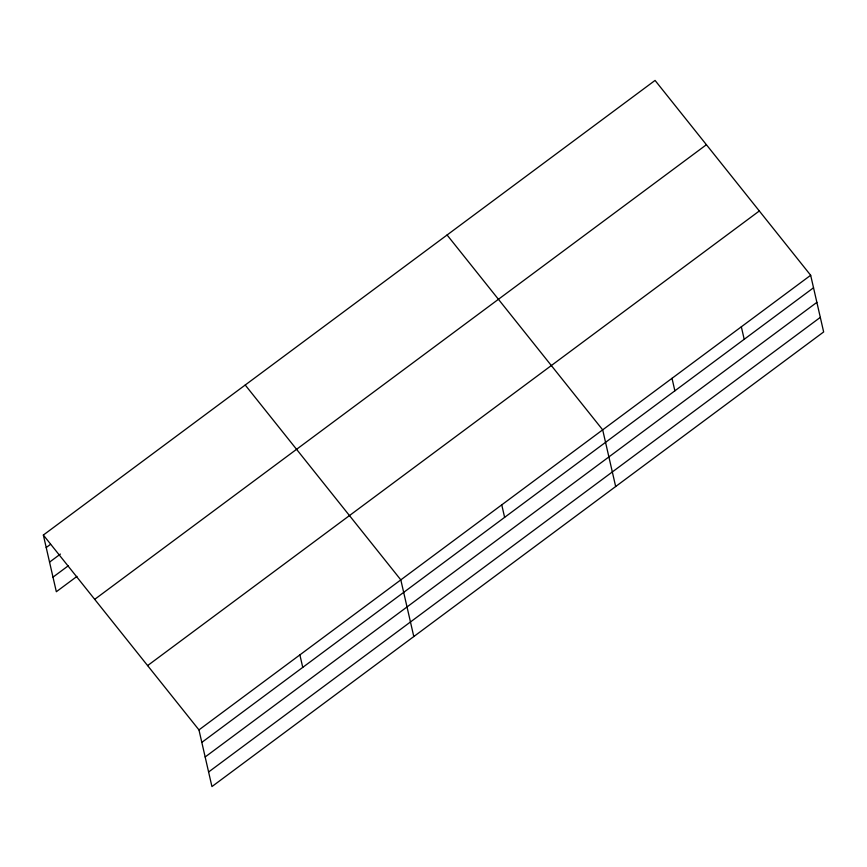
<?xml version="1.0" encoding="UTF-8"?>
<svg xmlns="http://www.w3.org/2000/svg" width="867" height="867" viewBox="0 0 867 867"><rect width="100%" height="100%" fill="white"/><g stroke="black" fill="none" stroke-linecap="round" stroke-linejoin="round"><path stroke-width="1.3" d="M43.35 535.047L655.062 80.425L810.667 275.272L823.65 331.953L211.938 786.575L198.955 729.895L43.35 535.047L56.333 591.727L76.957 576.403M46.211 547.554L50.557 544.324M49.549 562.13L60.408 554.067M52.995 577.151L68.19 565.858M94.698 599.346L706.41 144.724M147.607 665.596L759.319 210.974M198.955 729.895L810.667 275.272M201.816 742.401L813.528 287.779M205.154 756.978L816.877 302.355M208.6 771.998L820.312 317.376M447.079 234.99L602.684 429.848L615.668 486.528M245.22 385.024L400.814 579.871L413.797 636.551M741.339 326.794L744.2 339.3M672.012 378.315L674.873 390.822M501.755 504.854L504.616 517.361M299.884 654.888L302.746 667.384"/></g></svg>
